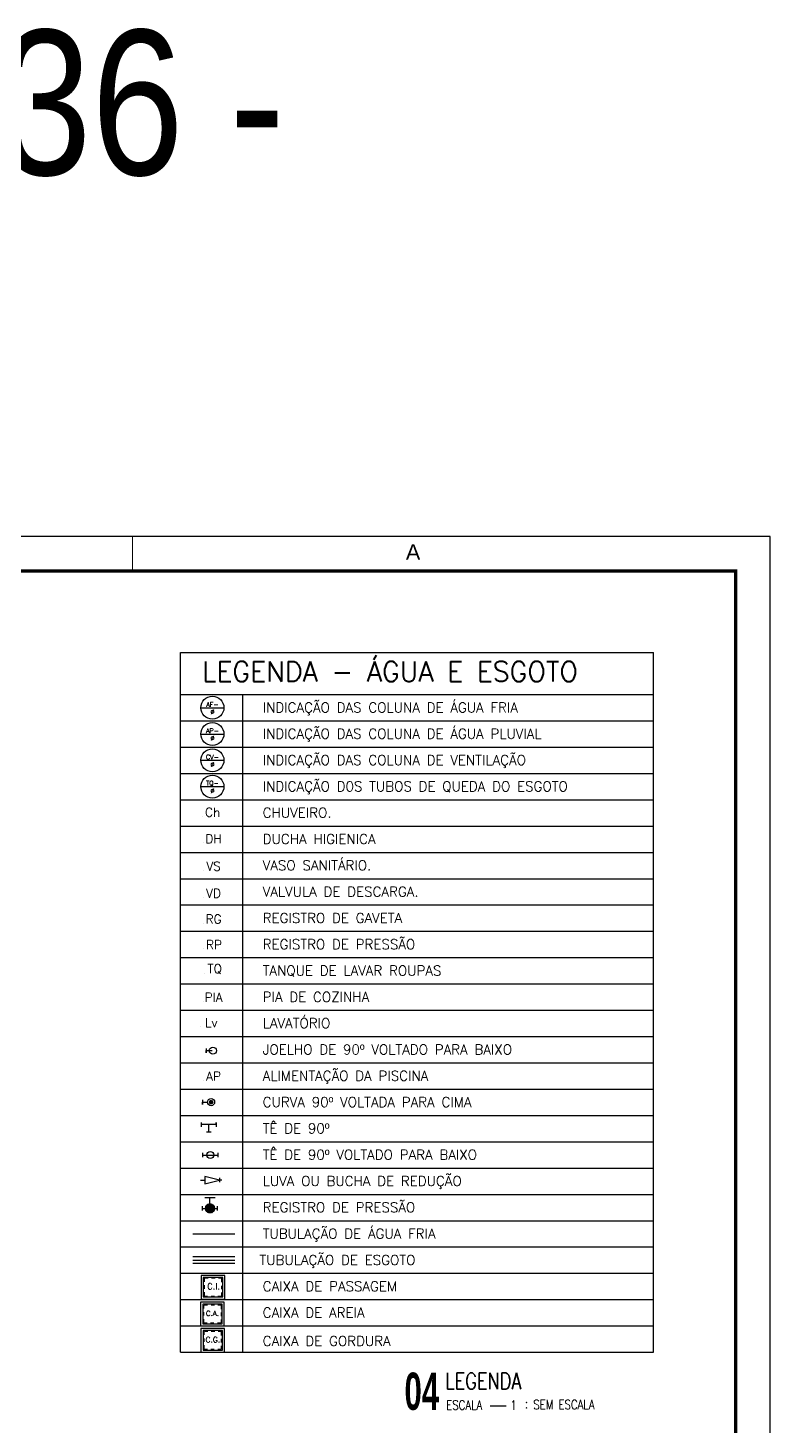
# Model space of a CAD drawing. Header units: millimetres. Extents: x -336 to -33, y -135 to 770.
# Drawn here: x -54.45 to -32.91, y 729.91 to 770.46 of the extents above; entities that cross this region are included whole.
import ezdxf
from ezdxf.enums import TextEntityAlignment as Align

# ---------------------------------------------------------------- set-up
doc = ezdxf.new("R2010")
doc.units = ezdxf.units.MM
doc.header["$LTSCALE"] = 50
doc.header["$MEASUREMENT"] = 0
doc.linetypes.add('HIDDEN', pattern=[0.375, 0.25, -0.125])
doc.linetypes.add('HIDDENX2', pattern=[0.75, 0.5, -0.25])
doc.layers.get('0').update_dxf_attribs({"linetype": 'CONTINUOUS'})
for name, color, linetype in [('E-TXT-Y', 2, 'CONTINUOUS'), ('Eixo', 4, 'HIDDENX2'), ('HIDROGRAFIA', 4, 'CONTINUOUS'), ("LINHA - PROJETU'S", 1, 'CONTINUOUS'), ("PRANCHA - PROJETU'S", 7, 'CONTINUOUS'), ('TUBULAÇÃO_ESGOTO', 5, 'CONTINUOUS'), ('TUBULAÇÃO_HIDRÁULICA', 5, 'CONTINUOUS'), ('TXT_0', 7, 'CONTINUOUS'), ('TXT_1', 2, 'CONTINUOUS'), ('TXT_2', 6, 'CONTINUOUS')]:
    doc.layers.add(name, color=color, linetype=linetype)
doc.styles.add('ADITIVOCAD', font='ROMANS.shx')
doc.styles.add('ARIAL', font='arial.ttf', dxfattribs={"height": 2})
doc.styles.add('F2', font='swissc.ttf')
doc.styles.add('R80', font='simplex.shx', dxfattribs={"height": 12})
doc.styles.add('REG140', font='romans.shx', dxfattribs={"width": 0.8, "height": 0.35})
doc.styles.add('REG80', font='romans.shx', dxfattribs={"width": 0.8, "height": 0.2})
doc.styles.add('SANSSERIF2', font='sanssb__.ttf', dxfattribs={"width": 0.8})

# ---------------------------------------------------------------- blocks, each defined once
blk = doc.blocks.new('ADFSGASDFG')
at = {"layer": "PRANCHA - PROJETU'S", "color": 1}
for p, q in [((360.678, 107.346), (276.578, 107.346)), ((360.678, 47.946), (360.678, 107.346))]:
    blk.add_line(p, q, dxfattribs=at)
at = {"layer": "PRANCHA - PROJETU'S", "color": 4, "const_width": 0.1}
blk.add_lwpolyline([(279.078, 106.346), (359.678, 106.346), (359.678, 48.946), (279.078, 48.946)], close=True, dxfattribs=at)
blk = doc.blocks.new('CRBODADOSÇ')
at = {"layer": "PRANCHA - PROJETU'S", "color": 3}
blk.add_line((164.825, 196.917), (165.288, 196.917), dxfattribs=at)
at = {"layer": "PRANCHA - PROJETU'S", "color": 3, "style": 'REG80', "width": 0.8}
for s, p in [('ESCALA', (163.548, 196.799)), ('1', (165.407, 196.799)), (':', (165.829, 196.842))]:
    blk.add_text(s, height=0.27, dxfattribs=at).set_placement(p)
at = {"layer": "PRANCHA - PROJETU'S", "color": 2, "style": 'REG140', "width": 0.8}
for tag, p in [('PROJETO', (163.521, 198.067)), ('DESENHO', (163.516, 197.395))]:
    blk.add_attdef(tag, p, '', height=0.472, dxfattribs=at)
at = {"layer": "PRANCHA - PROJETU'S", "style": 'SANSSERIF2', "width": 0.6}
blk.add_attdef('00', text='', height=1.08, dxfattribs=at).set_placement((162.84, 196.795), align=Align.CENTER)
at = {"layer": "PRANCHA - PROJETU'S", "color": 3, "style": 'REG80', "width": 0.8}
blk.add_attdef('ESCALA', (166.075, 196.813), '', height=0.27, dxfattribs=at)
blk = doc.blocks.new('Adh_Afn')
blk.add_line((-0.25, 0), (0.25, 0))
blk.add_circle((0, 0), 0.25)
at = {"flags": 8}
for tag, p in [('$AF', (0, 0.07)), ('$DIAM', (0, -0.091))]:
    blk.add_attdef(tag, text='', height=0.1, dxfattribs=at).set_placement(p, align=Align.MIDDLE)
blk = doc.blocks.new('ADH_HIUTILIZ1')
blk.add_line((0.12, 0), (0.12, 0))
at = {"flags": 8}
blk.add_attdef('$N', text='', height=0.09, dxfattribs=at).set_placement((0.226, 0.042), align=Align.MIDDLE)
blk = doc.blocks.new('Adh_cx_j90b')
blk.add_lwpolyline([(-0.068, 0.022), (-0.068, -0.022), (-0.068, 0), (-0.006, 0)])
blk.add_circle((0, 0), 0.0359)
blk = doc.blocks.new('Adh_cx_c90c')
h = blk.add_hatch()
h.set_pattern_fill('_U', color=256, scale=0.002, angle=45, style=0, double=1, pattern_type=0)
h.set_pattern_definition([(45, (-6.0733674, -5.0413484), (-0.00141421356, 0.00141421356), []), (135, (-6.0733674, -5.0413484), (-0.00141421356, -0.00141421356), [])])
h.paths.add_polyline_path([(-0.017, 0, 1), (0.017, 0, 1)])
blk.add_lwpolyline([(-0.088, 0.022), (-0.088, -0.023), (-0.088, 0), (-0.036, 0)])
for radius in [0.0359, 0.017]:
    blk.add_circle((0, 0), radius)
blk = doc.blocks.new('Adh_cx_te90')
for p, q in [((-0.075, -0.0225), (-0.075, 0.0225)), ((0.075, 0), (-0.075, 0)), ((0, -0.075), (0, 0)), ((0.075, 0), (0.075, 0.0225)), ((0.075, 0.0225), (0.075, -0.0225)), ((-0.0225, -0.075), (0.0225, -0.075))]:
    blk.add_line(p, q)
blk = doc.blocks.new('Adh_cx_te90b')
for p, q in [((-0.078, 0.0225), (-0.078, -0.0225)), ((-0.078, 0), (0.078, 0)), ((0.078, -0.0225), (0.078, 0.0225))]:
    blk.add_line(p, q)
blk.add_circle((0, 0), 0.0359)
blk = doc.blocks.new('Adh_cx_lvr')
for p, q in [((0, 0), (-0.15, 0.0375)), ((-0.15, 0.0375), (-0.15, -0.0375)), ((-0.15, -0.0375), (0, 0)), ((0, 0.0225), (0, -0.0225)), ((-0.195, 0), (-0.15, 0)), ((0.0225, 0), (0, 0))]:
    blk.add_line(p, q)
blk = doc.blocks.new('Adh_acs_rg')
h = blk.add_hatch()
h.set_pattern_fill('_U', color=256, scale=0.002, angle=45, style=0, double=1)
h.set_pattern_definition([(45, (-7.4131718, -5.1711377), (-0.00141421356, 0.00141421356), []), (135, (-7.4131718, -5.1711377), (-0.00141421356, -0.00141421356), [])])
h.paths.add_polyline_path([(-0.046, 0, 1), (0.046, 0, 1)])
for p, q in [((-0.078, 0.022), (-0.078, -0.022)), ((0.053, 0.108), (-0.053, 0.108)), ((0, 0.046), (0, 0.108)), ((0.078, -0.022), (0.078, 0.022)), ((-0.078, 0), (-0.046, 0)), ((0.046, 0), (0.078, 0))]:
    blk.add_line(p, q)
blk.add_circle((0, 0), 0.046)
blk = doc.blocks.new('Adhs_RefTbl')
at = {"color": 0, "linetype": 'ByBlock', "ltscale": 0.5}
blk.add_line((-0.321, 0), (0.321, 0), dxfattribs=at)
blk = doc.blocks.new('inp_cx')
for p, q in [((40, 40), (-40, 40)), ((-40, 40), (-40, -40)), ((40, -40), (40, 40)), ((-40, -40), (40, -40))]:
    blk.add_line(p, q)
at = {"color": 1, "linetype": 'Continuous', "ltscale": 0.5}
for p, q in [((33, 33), (-33, 33)), ((-33, 33), (-33, -33)), ((33, -33), (33, 33)), ((-33, -33), (33, -33))]:
    blk.add_line(p, q, dxfattribs=at)
at = {"color": 1, "linetype": 'HIDDEN', "ltscale": 0.5}
for p, q in [((30, 30), (-30, 30)), ((-30, 30), (-30, -30)), ((30, -30), (30, 30)), ((-30, -30), (30, -30))]:
    blk.add_line(p, q, dxfattribs=at)
at = {"style": 'R80'}
blk.add_text('C.I.', height=20.59, dxfattribs=at).set_placement((-19.6, -7.5))
blk = doc.blocks.new('_cxgordu')
for p, q in [((40, 40), (-40, 40)), ((-40, 40), (-40, -40)), ((40, -40), (40, 40)), ((-40, -40), (40, -40))]:
    blk.add_line(p, q)
at = {"color": 1, "linetype": 'Continuous', "ltscale": 0.5}
for p, q in [((33, 33), (-33, 33)), ((-33, 33), (-33, -33)), ((33, -33), (33, 33)), ((-33, -33), (33, -33))]:
    blk.add_line(p, q, dxfattribs=at)
at = {"color": 1, "linetype": 'HIDDEN', "ltscale": 0.5}
for p, q in [((30, 30), (-30, 30)), ((-30, 30), (-30, -30)), ((30, -30), (30, 30)), ((-30, -30), (30, -30))]:
    blk.add_line(p, q, dxfattribs=at)
at = {"style": 'R80'}
blk.add_text('C.G.', height=18.48, dxfattribs=at).set_placement((-24.3, -6.9))
blk = doc.blocks.new('_cxareia')
for p, q in [((40, 40), (-40, 40)), ((-40, 40), (-40, -40)), ((40, -40), (40, 40)), ((-40, -40), (40, -40))]:
    blk.add_line(p, q)
at = {"color": 1, "linetype": 'Continuous', "ltscale": 0.5}
for p, q in [((33, 33), (-33, 33)), ((-33, 33), (-33, -33)), ((33, -33), (33, 33)), ((-33, -33), (33, -33))]:
    blk.add_line(p, q, dxfattribs=at)
at = {"color": 1, "linetype": 'HIDDEN', "ltscale": 0.5}
for p, q in [((30, 30), (-30, 30)), ((-30, 30), (-30, -30)), ((30, -30), (30, 30)), ((-30, -30), (30, -30))]:
    blk.add_line(p, q, dxfattribs=at)
at = {"style": 'R80'}
blk.add_text('C.A.', height=17.28, dxfattribs=at).set_placement((-22, -6.1))

msp = doc.modelspace()

# ---------------------------------------------------------------- linework, layer by layer
at = {"layer": 'Eixo'}
msp.add_line((-49.668, 734.724), (-48.444, 734.723), dxfattribs=at)
at = {"layer": "LINHA - PROJETU'S", "color": 1, "const_width": 0.03}
msp.add_lwpolyline([(-51.412, 755.711), (-51.412, 754.711)], dxfattribs=at)
at = {"layer": "PRANCHA - PROJETU'S", "color": 1}
msp.add_lwpolyline([(-33.912, 732.461), (-33.912, 754.711), (-51.412, 754.711)], dxfattribs=at)
at = {"layer": 'TUBULAÇÃO_ESGOTO'}
for p, q in [((-48.444, 734.818), (-49.668, 734.819)), ((-48.444, 734.628), (-49.668, 734.629))]:
    msp.add_line(p, q, dxfattribs=at)
at = {"layer": 'TXT_1'}
for p, q in [((-50.021, 732.053), (-50.021, 752.349)), ((-50.021, 752.349), (-36.299, 752.349)), ((-50.021, 732.053), (-50.021, 752.349)), ((-36.299, 732.053), (-36.299, 752.349)), ((-50.021, 751.128), (-36.299, 751.128)), ((-48.209, 732.053), (-48.209, 751.128)), ((-50.021, 750.365), (-36.299, 750.365)), ((-50.021, 749.602), (-36.299, 749.602)), ((-50.021, 748.839), (-36.299, 748.839)), ((-50.021, 748.076), (-36.299, 748.076)), ((-50.021, 747.313), (-36.299, 747.313)), ((-50.021, 746.55), (-36.299, 746.55)), ((-50.021, 745.787), (-36.299, 745.787)), ((-50.021, 745.024), (-36.299, 745.024)), ((-50.021, 744.261), (-36.299, 744.261)), ((-50.021, 743.498), (-36.299, 743.498)), ((-50.021, 742.735), (-36.299, 742.735)), ((-50.021, 741.972), (-36.299, 741.972)), ((-50.021, 741.209), (-36.299, 741.209)), ((-50.021, 740.446), (-36.299, 740.446)), ((-50.021, 739.683), (-36.299, 739.683)), ((-50.021, 739.683), (-36.299, 739.683)), ((-50.021, 738.92), (-36.299, 738.92)), ((-50.021, 738.157), (-36.299, 738.157)), ((-50.021, 737.394), (-36.299, 737.394)), ((-50.021, 736.631), (-36.299, 736.631)), ((-50.021, 735.868), (-36.299, 735.868)), ((-50.021, 735.868), (-36.299, 735.868)), ((-50.021, 735.105), (-36.299, 735.105)), ((-50.021, 734.342), (-36.299, 734.342)), ((-50.021, 733.579), (-36.299, 733.579)), ((-50.021, 732.816), (-36.299, 732.816)), ((-50.021, 732.053), (-36.299, 732.053))]:
    msp.add_line(p, q, dxfattribs=at)

# ---------------------------------------------------------------- block references
at = {"layer": 'HIDROGRAFIA', "xscale": 0.008583775200052799, "yscale": 0.008583775199185364, "zscale": 0.008583775199171485}
for name, p in [('inp_cx', (-49.078, 733.939)), ('_cxareia', (-49.094, 733.159)), ('_cxgordu', (-49.085, 732.396))]:
    msp.add_blockref(name, p, dxfattribs=at)
at = {"layer": "PRANCHA - PROJETU'S", "color": 1}
msp.add_blockref('ADFSGASDFG', (-393.59, 648.365), dxfattribs=at)
at = {"layer": "PRANCHA - PROJETU'S"}
msp.add_blockref('CRBODADOSÇ', (-205.858, 533.586), dxfattribs=at).add_auto_attribs({'ESCALA': 'SEM ESCALA', 'DESENHO': 'LEGENDA', '00': '04'})
at = {"layer": 'TUBULAÇÃO_HIDRÁULICA', "xscale": 1.907505599815886, "yscale": 1.907505599815886, "zscale": 1.907505599815886}
msp.add_blockref('Adhs_RefTbl', (-49.056, 735.486), dxfattribs=at)
at = {"layer": 'TXT_1'}
ref = msp.add_blockref('Adh_Afn', (-49.096, 750.746), dxfattribs=dict(at, xscale=1.335253919870773, yscale=1.335253919870773, zscale=1.33525391987112))
ref.add_attrib('$AF', 'AF-', dxfattribs={"layer": '0', "height": 0.1335, "style": 'ADITIVOCAD', "flags": 8}).set_placement((-49.096, 750.84), align=Align.MIDDLE)
ref.add_attrib('$DIAM', '%%C', dxfattribs={"layer": '0', "height": 0.1335, "style": 'ADITIVOCAD', "flags": 8}).set_placement((-49.096, 750.625), align=Align.MIDDLE)
ref = msp.add_blockref('Adh_Afn', (-49.096, 749.983), dxfattribs=dict(at, xscale=1.335253919870773, yscale=1.335253919870773, zscale=1.33525391987112))
ref.add_attrib('$AF', 'AP-', dxfattribs={"layer": '0', "height": 0.1335, "style": 'ADITIVOCAD', "flags": 8}).set_placement((-49.096, 750.077), align=Align.MIDDLE)
ref.add_attrib('$DIAM', '%%C', dxfattribs={"layer": '0', "height": 0.1335, "style": 'ADITIVOCAD', "flags": 8}).set_placement((-49.096, 749.862), align=Align.MIDDLE)
ref = msp.add_blockref('Adh_Afn', (-49.096, 749.22), dxfattribs=dict(at, xscale=1.335253919870773, yscale=1.335253919870773, zscale=1.33525391987112))
ref.add_attrib('$AF', 'CV-', dxfattribs={"layer": '0', "height": 0.1335, "style": 'ADITIVOCAD', "flags": 8}).set_placement((-49.096, 749.314), align=Align.MIDDLE)
ref.add_attrib('$DIAM', '%%C', dxfattribs={"layer": '0', "height": 0.1335, "style": 'ADITIVOCAD', "flags": 8}).set_placement((-49.096, 749.099), align=Align.MIDDLE)
ref = msp.add_blockref('Adh_Afn', (-49.096, 748.457), dxfattribs=dict(at, xscale=1.335253919870773, yscale=1.335253919870773, zscale=1.33525391987112))
ref.add_attrib('$AF', 'TQ-', dxfattribs={"layer": '0', "height": 0.1335, "style": 'ADITIVOCAD', "flags": 8}).set_placement((-49.096, 748.551), align=Align.MIDDLE)
ref.add_attrib('$DIAM', '%%C', dxfattribs={"layer": '0', "height": 0.1335, "style": 'ADITIVOCAD', "flags": 8}).set_placement((-49.096, 748.336), align=Align.MIDDLE)
ref = msp.add_blockref('ADH_HIUTILIZ1', (-49.736, 747.592), dxfattribs=dict(at, xscale=2.861258399723829, yscale=2.861258399723829, zscale=2.861258399723829))
ref.add_attrib('$N', 'Ch', dxfattribs={"layer": '0', "height": 0.2575, "style": 'ADITIVOCAD', "flags": 8}).set_placement((-49.089, 747.712), align=Align.MIDDLE)
ref = msp.add_blockref('ADH_HIUTILIZ1', (-49.71, 746.823), dxfattribs=dict(at, xscale=2.861258399723829, yscale=2.861258399723829, zscale=2.861258399723829))
ref.add_attrib('$N', 'DH', dxfattribs={"layer": '0', "height": 0.2575, "style": 'ADITIVOCAD', "flags": 8}).set_placement((-49.063, 746.944), align=Align.MIDDLE)
ref = msp.add_blockref('ADH_HIUTILIZ1', (-49.71, 746.028), dxfattribs=dict(at, xscale=2.861258399723829, yscale=2.861258399723829, zscale=2.861258399723829))
ref.add_attrib('$N', 'VS', dxfattribs={"layer": '0', "height": 0.2575, "style": 'ADITIVOCAD', "flags": 8}).set_placement((-49.063, 746.148), align=Align.MIDDLE)
ref = msp.add_blockref('ADH_HIUTILIZ1', (-49.71, 745.242), dxfattribs=dict(at, xscale=2.861258399723829, yscale=2.861258399723829, zscale=2.861258399723829))
ref.add_attrib('$N', 'VD', dxfattribs={"layer": '0', "height": 0.2575, "style": 'ADITIVOCAD', "flags": 8}).set_placement((-49.063, 745.363), align=Align.MIDDLE)
ref = msp.add_blockref('ADH_HIUTILIZ1', (-49.71, 744.495), dxfattribs=dict(at, xscale=2.861258399723829, yscale=2.861258399723829, zscale=2.861258399723829))
ref.add_attrib('$N', 'RG', dxfattribs={"layer": '0', "height": 0.2575, "style": 'ADITIVOCAD', "flags": 8}).set_placement((-49.063, 744.616), align=Align.MIDDLE)
ref = msp.add_blockref('ADH_HIUTILIZ1', (-49.695, 743.752), dxfattribs=dict(at, xscale=2.861258399723829, yscale=2.861258399723829, zscale=2.861258399723829))
ref.add_attrib('$N', 'RP', dxfattribs={"layer": '0', "height": 0.2575, "style": 'ADITIVOCAD', "flags": 8}).set_placement((-49.048, 743.873), align=Align.MIDDLE)
ref = msp.add_blockref('ADH_HIUTILIZ1', (-49.677, 743.044), dxfattribs=dict(at, xscale=2.861258399723829, yscale=2.861258399723829, zscale=2.861258399723829))
ref.add_attrib('$N', 'TQ', dxfattribs={"layer": '0', "height": 0.2575, "style": 'ADITIVOCAD', "flags": 8}).set_placement((-49.03, 743.165), align=Align.MIDDLE)
ref = msp.add_blockref('ADH_HIUTILIZ1', (-49.71, 742.226), dxfattribs=dict(at, xscale=2.861258399723829, yscale=2.861258399723829, zscale=2.861258399723829))
ref.add_attrib('$N', 'PIA', dxfattribs={"layer": '0', "height": 0.2575, "style": 'ADITIVOCAD', "flags": 8}).set_placement((-49.063, 742.347), align=Align.MIDDLE)
ref = msp.add_blockref('ADH_HIUTILIZ1', (-49.775, 741.489), dxfattribs=dict(at, xscale=2.861258399723829, yscale=2.861258399723829, zscale=2.861258399723829))
ref.add_attrib('$N', 'Lv', dxfattribs={"layer": '0', "height": 0.2575, "style": 'ADITIVOCAD', "flags": 8}).set_placement((-49.128, 741.609), align=Align.MIDDLE)
at = {"layer": 'TXT_1', "xscale": 2.861258399723829, "yscale": 2.861258399723829, "zscale": 2.861258399723829}
for name, p in [('Adh_cx_j90b', (-49.083, 740.8)), ('Adh_cx_c90c', (-49.134, 739.306)), ('Adh_cx_te90', (-49.201, 738.655)), ('Adh_cx_te90b', (-49.156, 737.772)), ('Adh_cx_lvr', (-48.887, 737.046)), ('Adh_acs_rg', (-49.167, 736.225))]:
    msp.add_blockref(name, p, dxfattribs=at)
at = {"layer": 'TXT_1'}
ref = msp.add_blockref('ADH_HIUTILIZ1', (-49.71, 739.937), dxfattribs=dict(at, xscale=2.861258399723829, yscale=2.861258399723829, zscale=2.861258399723829))
ref.add_attrib('$N', 'AP', dxfattribs={"layer": '0', "height": 0.2575, "style": 'ADITIVOCAD', "flags": 8}).set_placement((-49.063, 740.058), align=Align.MIDDLE)

# ---------------------------------------------------------------- texts
at = {"layer": 'E-TXT-Y', "style": 'F2'}
msp.add_text('N°713 - LT14 QD 36 -', height=4.19827, dxfattribs=at).set_placement((-94.241, 766.199))
at = {"layer": "PRANCHA - PROJETU'S", "color": 50, "linetype": 'Continuous', "style": 'ARIAL'}
msp.add_text('A', height=0.45, dxfattribs=at).set_placement((-43.272, 755.261), align=Align.MIDDLE)
at = {"layer": 'TXT_0', "style": 'ADITIVOCAD'}
for s, height, p in [('INDICAÇÃO DAS COLUNA DE ÁGUA FRIA', 0.28613, (-47.636, 750.609)), ('INDICAÇÃO DAS COLUNA DE ÁGUA PLUVIAL', 0.28613, (-47.636, 749.846)), ('INDICAÇÃO DAS COLUNA DE VENTILAÇÃO', 0.28613, (-47.636, 749.083)), ('INDICAÇÃO D0S TUBOS DE QUEDA DO ESGOTO', 0.28613, (-47.636, 748.32)), ('CHUVEIRO.', 0.2861, (-47.636, 747.557)), ('DUCHA HIGIENICA', 0.28613, (-47.636, 746.794)), ('VASO SANITÁRIO.', 0.28613, (-47.636, 746.031)), ('VALVULA DE DESCARGA.', 0.28613, (-47.636, 745.268)), ('REGISTRO DE GAVETA', 0.28613, (-47.636, 744.505)), ('REGISTRO DE PRESSÃO', 0.28613, (-47.636, 743.742)), ('TANQUE DE LAVAR ROUPAS', 0.28613, (-47.636, 742.979)), ('PIA DE COZINHA', 0.28613, (-47.636, 742.216)), ('LAVATÓRIO', 0.2861, (-47.636, 741.453)), ('JOELHO DE 90º VOLTADO PARA BAIXO', 0.28613, (-47.636, 740.69)), ('ALIMENTAÇÃO DA PISCINA', 0.28613, (-47.636, 739.927)), ('CURVA 90º VOLTADA PARA CIMA', 0.28613, (-47.636, 739.164)), ('TÊ DE 90º', 0.2861, (-47.636, 738.401)), ('TÊ DE 90º VOLTADO PARA BAIXO', 0.28613, (-47.636, 737.638)), ('LUVA OU BUCHA DE REDUÇÃO', 0.28613, (-47.636, 736.875)), ('REGISTRO DE PRESSÃO', 0.28613, (-47.636, 736.112)), ('TUBULAÇÃO DE ÁGUA FRIA', 0.28613, (-47.636, 735.349)), ('TUBULAÇÃO DE ESGOTO', 0.28613, (-47.73, 734.586)), ('CAIXA DE PASSAGEM', 0.28613, (-47.636, 733.823)), ('CAIXA DE AREIA', 0.28613, (-47.636, 733.06)), ('CAIXA DE GORDURA', 0.28613, (-47.636, 732.236))]:
    msp.add_text(s, height=height, dxfattribs=at).set_placement(p)
at = {"layer": 'TXT_2', "style": 'ADITIVOCAD'}
msp.add_text('LEGENDA - ÁGUA E ESGOTO', height=0.57225, dxfattribs=at).set_placement((-49.398, 751.509))

doc.saveas('drawing.dxf')
